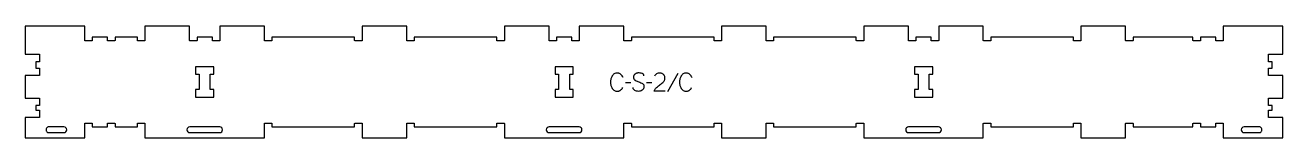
# Model space of a CAD drawing. Extents: x 0 to 2100, y 0 to 186.
import ezdxf

# ---------------------------------------------------------------- set-up
doc = ezdxf.new("R2010")
doc.units = 0
for name, color, linetype in [('1_ANYTOOL_1MMDEEP_LABELS_S', 2, 'CONTINUOUS'), ('3_ANYTOOL_CUTTHROUGH_INSID', 4, 'CONTINUOUS'), ('4_ANYTOOL_CUTTHROUGH_OUTSI', 5, 'CONTINUOUS')]:
    doc.layers.add(name, color=color, linetype=linetype)

msp = doc.modelspace()

# ---------------------------------------------------------------- linework, layer by layer
at = {"layer": '1_ANYTOOL_1MMDEEP_LABELS_S'}
for p, q in [((1089.665212, 107.01994), (1072.479497, 76.248511)), ((1010.808069, 91.377083), (1002.022354, 91.291368)), ((1045.865212, 91.377083), (1037.079497, 91.291368))]:
    msp.add_line(p, q, dxfattribs=at)
for points in [[(998.165212, 99.991368, 0.059291), (996.629051, 102.920785, 0.066881), (994.415212, 105.36994, 0.04529), (993.098226, 106.293817, 0.046757), (991.634854, 106.961011, 0.04633), (989.994942, 107.365343, 0.037303), (988.308069, 107.491368, 0.054828), (985.802428, 107.215783, 0.073548), (983.459854, 106.318154, 0.073729), (981.490532, 104.789921, 0.056205), (979.972354, 102.798511, 0.033355), (978.751185, 100.408635, 0.034965), (977.866997, 97.875297, 0.034911), (977.33697, 95.20729, 0.031589), (977.165212, 92.491368, 0.032085), (977.339715, 89.77474, 0.035383), (977.877712, 87.10744, 0.035431), (978.7762, 84.572283, 0.033598), (980.015212, 82.184225, 0.058628), (981.577413, 80.18334, 0.073381), (983.59914, 78.664583, 0.072539), (986.045113, 77.763529, 0.05208), (988.650926, 77.491368, 0.033243), (990.092301, 77.587305, 0.042283), (991.500926, 77.898511, 0.042766), (992.743622, 78.4056, 0.044269), (993.879497, 79.11994, 0.055485), (995.891292, 81.034841, 0.045948), (997.479497, 83.31994)], [(1033.050926, 102.905654, 0.071867), (1032.857812, 104.242261, 0.100684), (1032.231283, 105.423511, 0.047558), (1031.756729, 105.899962, 0.038563), (1031.206729, 106.28869, 0.037928), (1030.509542, 106.636158, 0.026634), (1029.772354, 106.891368, 0.028461), (1026.749021, 107.577351, 0.041577), (1023.665212, 107.834225, 0.036938), (1022.162852, 107.723086, 0.041531), (1020.697354, 107.378868, 0.041583), (1019.319977, 106.80166, 0.038125), (1018.050926, 106.012797, 0.057611), (1016.980773, 105.020893, 0.065808), (1016.18664, 103.800297, 0.06469), (1015.709144, 102.340742, 0.046778), (1015.565212, 100.805654, 0.052235), (1015.727567, 99.255812, 0.075448), (1016.272354, 97.805654, 0.076671), (1017.188446, 96.632601, 0.061023), (1018.393783, 95.748511, 0.021951), (1021.422637, 94.221165, 0.018213), (1024.565212, 92.941368, -0.02405), (1027.666696, 91.635906, -0.02981), (1030.608069, 90.005654, -0.068439), (1031.74937, 89.039723, -0.079282), (1032.558069, 87.787797, -0.076308), (1032.983068, 86.209115, -0.047772), (1033.008069, 84.562797, -0.046243), (1032.714834, 82.881837, -0.06359), (1032.065212, 81.311011, -0.064671), (1031.092388, 80.026822, -0.057073), (1029.83664, 79.012797, -0.067522), (1026.868332, 77.649886, -0.070793), (1023.643783, 77.148511, -0.064027), (1020.504768, 77.511026, -0.070447), (1017.579497, 78.691368, -0.054374), (1016.42108, 79.541001, -0.074742), (1015.522354, 80.652083, -0.075199), (1014.999347, 81.958461, -0.057737), (1014.83664, 83.362797)], [(1068.450926, 77.534225), (1050.150926, 77.577083, -0.034491), (1050.813704, 79.324415, -0.037732), (1051.720569, 80.95744, -0.037744), (1052.859863, 82.432076, -0.03482), (1054.200926, 83.727083, -0.00859), (1057.160151, 86.125665, -0.008791), (1060.200926, 88.41994, 0.020588), (1063.020214, 90.653382, 0.025206), (1065.622354, 93.134225, 0.046908), (1066.642949, 94.435467, 0.051091), (1067.390212, 95.909225, 0.050722), (1067.838944, 97.5574, 0.041139), (1067.979497, 99.262797, 0.039396), (1067.836852, 101.070383, 0.058519), (1067.347354, 102.809225, 0.060358), (1066.556797, 104.216341, 0.061397), (1065.450926, 105.391368, 0.048006), (1064.094969, 106.313328, 0.045901), (1062.590212, 106.966368, 0.045216), (1060.85015, 107.368928, 0.034258), (1059.065212, 107.491368, 0.055622), (1056.430641, 107.197381, 0.079896), (1053.98664, 106.216368, 0.080617), (1052.017253, 104.550668, 0.060287), (1050.579497, 102.391368)], [(1113.279497, 99.991368, 0.059291), (1111.743336, 102.920785, 0.066881), (1109.529497, 105.36994, 0.04529), (1108.212512, 106.293817, 0.046757), (1106.74914, 106.961011, 0.04633), (1105.109228, 107.365343, 0.037303), (1103.422354, 107.491368, 0.054828), (1100.916714, 107.215783, 0.073548), (1098.57414, 106.318154, 0.073729), (1096.604818, 104.789921, 0.056205), (1095.08664, 102.798511, 0.033355), (1093.865471, 100.408635, 0.034965), (1092.981283, 97.875297, 0.034911), (1092.451255, 95.20729, 0.031589), (1092.279497, 92.491368, 0.032085), (1092.454, 89.77474, 0.035383), (1092.991997, 87.10744, 0.035431), (1093.890486, 84.572283, 0.033598), (1095.129497, 82.184225, 0.058628), (1096.691698, 80.18334, 0.073381), (1098.713426, 78.664583, 0.072539), (1101.159399, 77.763529, 0.05208), (1103.765212, 77.491368, 0.033243), (1105.206586, 77.587305, 0.042283), (1106.615212, 77.898511, 0.042766), (1107.857908, 78.4056, 0.044269), (1108.993783, 79.11994, 0.055485), (1111.005578, 81.034841, 0.045948), (1112.593783, 83.31994)]]:
    msp.add_lwpolyline(points, format="xyb", dxfattribs=at)
at = {"layer": '3_ANYTOOL_CUTTHROUGH_INSID'}
for points in [[(290.5, 105.544253), (290.5, 80.044253), (284.5, 80.044253), (284.5, 67.544253), (315, 67.544253), (315, 80.044253), (309, 80.044253), (309, 105.544253), (315, 105.544253), (315, 118.044253), (284.5, 118.044253), (284.5, 105.544253)], [(890.5, 105.544253), (890.5, 80.044253), (884.5, 80.044253), (884.5, 67.544253), (915, 67.544253), (915, 80.044253), (909, 80.044253), (909, 105.544253), (915, 105.544253), (915, 118.044253), (884.5, 118.044253), (884.5, 105.544253)], [(1490.5, 105.544253), (1490.5, 80.044253), (1484.5, 80.044253), (1484.5, 67.544253), (1515, 67.544253), (1515, 80.044253), (1509, 80.044253), (1509, 105.544253), (1515, 105.544253), (1515, 118.044253), (1484.5, 118.044253), (1484.5, 105.544253)]]:
    msp.add_lwpolyline(points, close=True, dxfattribs=at)
for points in [[(64.75, 8.5, 1), (64.75, 18), (39.009651, 18, 0.12263), (37.35456, 17.587875, 0.106401), (36.040385, 16.480762, 0.09127), (35.253336, 14.956608, 0.148392), (35.253336, 11.543392, 0.09127), (36.040385, 10.019238, 0.106401), (37.35456, 8.912125, 0.12263), (39.009651, 8.5)], [(274.75, 8.5), (324.75, 8.5, 1), (324.75, 18), (274.75, 18, 1)], [(874.75, 8.5), (924.75, 8.5, 1), (924.75, 18), (874.75, 18, 1)], [(1474.75, 8.5), (1524.75, 8.5, 1), (1524.75, 18), (1474.75, 18, 1)], [(2034.75, 8.5), (2060.490349, 8.5, 0.12263), (2062.14544, 8.912125, 0.106401), (2063.459615, 10.019238, 0.09127), (2064.246664, 11.543392, 0.148392), (2064.246664, 14.956608, 0.09127), (2063.459615, 16.480762, 0.106401), (2062.14544, 17.587875, 0.12263), (2060.490349, 18), (2034.75, 18, 1)]]:
    msp.add_lwpolyline(points, format="xyb", close=True, dxfattribs=at)
at = {"layer": '4_ANYTOOL_CUTTHROUGH_OUTSI'}
msp.add_lwpolyline([(0, 185.5), (0, 139), (23.75, 139, -0.414214), (24, 138.75), (24, 126.75, -0.414214), (23.75, 126.5), (18, 126.5), (18, 116), (23.75, 116, -0.414214), (24, 115.75), (24, 103.75, -0.414214), (23.75, 103.5), (0, 103.5), (0, 66.089), (23.75, 66.089, -0.414214), (24, 65.839), (24, 53.839, -0.414214), (23.75, 53.589), (18, 53.589), (18, 46), (23.75, 46, -0.414214), (24, 45.75), (24, 33.75, -0.414214), (23.75, 33.5), (0, 33.5), (0, 0), (99.5, 0), (99.5, 23.75, -0.414214), (99.75, 24), (111.75, 24, -0.414214), (112, 23.75), (112, 18), (137.5, 18), (137.5, 23.75, -0.414214), (137.75, 24), (149.75, 24, -0.414214), (150, 23.75), (150, 18), (187.5, 18), (187.5, 23.75, -0.414214), (187.75, 24), (199.75, 24, -0.414214), (200, 23.75), (200, 0), (399.5, 0), (399.5, 23.75, -0.414214), (399.75, 24), (411.75, 24, -0.414214), (412, 23.75), (412, 18), (550, 18), (550, 23.75, -0.414214), (550.25, 24), (562.25, 24, -0.414214), (562.5, 23.75), (562.5, 0), (637, 0), (637, 23.75, -0.414214), (637.25, 24), (649.25, 24, -0.414214), (649.5, 23.75), (649.5, 18), (787.5, 18), (787.5, 23.75, -0.414214), (787.75, 24), (799.75, 24, -0.414214), (800, 23.75), (800, 0), (999.5, 0), (999.5, 23.75, -0.414214), (999.75, 24), (1011.75, 24, -0.414214), (1012, 23.75), (1012, 18), (1150, 18), (1150, 23.75, -0.414214), (1150.25, 24), (1162.25, 24, -0.414214), (1162.5, 23.75), (1162.5, 0), (1237, 0), (1237, 23.75, -0.414214), (1237.25, 24), (1249.25, 24, -0.414214), (1249.5, 23.75), (1249.5, 18), (1387.5, 18), (1387.5, 23.75, -0.414214), (1387.75, 24), (1399.75, 24, -0.414214), (1400, 23.75), (1400, 0), (1599.5, 0), (1599.5, 23.75, -0.414214), (1599.75, 24), (1611.75, 24, -0.414214), (1612, 23.75), (1612, 18), (1750, 18), (1750, 23.75, -0.414214), (1750.25, 24), (1762.25, 24, -0.414214), (1762.5, 23.75), (1762.5, 0), (1837, 0), (1837, 23.75, -0.414214), (1837.25, 24), (1849.25, 24, -0.414214), (1849.5, 23.75), (1849.5, 18), (1949.5, 18), (1949.5, 23.75, -0.414214), (1949.75, 24), (1961.75, 24, -0.414214), (1962, 23.75), (1962, 18), (1987.5, 18), (1987.5, 23.75, -0.414214), (1987.75, 24), (1999.75, 24, -0.414214), (2000, 23.75), (2000, 0), (2099.5, 0), (2099.5, 33.5), (2075.75, 33.5, -0.414214), (2075.5, 33.75), (2075.5, 45.75, -0.414214), (2075.75, 46), (2081.5, 46), (2081.5, 53.589), (2075.75, 53.589, -0.414214), (2075.5, 53.839), (2075.5, 65.839, -0.414214), (2075.75, 66.089), (2099.5, 66.089), (2099.5, 103.5), (2075.75, 103.5, -0.414214), (2075.5, 103.75), (2075.5, 115.75, -0.414214), (2075.75, 116), (2081.5, 116), (2081.5, 126.5), (2075.75, 126.5, -0.414214), (2075.5, 126.75), (2075.5, 138.75, -0.414214), (2075.75, 139), (2099.5, 139), (2099.5, 185.5), (2000, 185.5), (2000, 161.75, -0.414214), (1999.75, 161.5), (1987.75, 161.5, -0.414214), (1987.5, 161.75), (1987.5, 167.5), (1962, 167.5), (1962, 161.75, -0.414214), (1961.75, 161.5), (1949.75, 161.5, -0.414214), (1949.5, 161.75), (1949.5, 167.5), (1849.5, 167.5), (1849.5, 161.75, -0.414214), (1849.25, 161.5), (1837.25, 161.5, -0.414214), (1837, 161.75), (1837, 185.5), (1762.5, 185.5), (1762.5, 161.75, -0.414214), (1762.25, 161.5), (1750.25, 161.5, -0.414214), (1750, 161.75), (1750, 167.5), (1612, 167.5), (1612, 161.75, -0.414214), (1611.75, 161.5), (1599.75, 161.5, -0.414214), (1599.5, 161.75), (1599.5, 185.5), (1525, 185.5), (1525, 161.75, -0.414214), (1524.75, 161.5), (1512.75, 161.5, -0.414214), (1512.5, 161.75), (1512.5, 167.5), (1487, 167.5), (1487, 161.75, -0.414214), (1486.75, 161.5), (1474.75, 161.5, -0.414214), (1474.5, 161.75), (1474.5, 185.5), (1400, 185.5), (1400, 161.75, -0.414214), (1399.75, 161.5), (1387.75, 161.5, -0.414214), (1387.5, 161.75), (1387.5, 167.5), (1249.5, 167.5), (1249.5, 161.75, -0.414214), (1249.25, 161.5), (1237.25, 161.5, -0.414214), (1237, 161.75), (1237, 185.5), (1162.5, 185.5), (1162.5, 161.75, -0.414214), (1162.25, 161.5), (1150.25, 161.5, -0.414214), (1150, 161.75), (1150, 167.5), (1012, 167.5), (1012, 161.75, -0.414214), (1011.75, 161.5), (999.75, 161.5, -0.414214), (999.5, 161.75), (999.5, 185.5), (925, 185.5), (925, 161.75, -0.414214), (924.75, 161.5), (912.75, 161.5, -0.414214), (912.5, 161.75), (912.5, 167.5), (887, 167.5), (887, 161.75, -0.414214), (886.75, 161.5), (874.75, 161.5, -0.414214), (874.5, 161.75), (874.5, 185.5), (800, 185.5), (800, 161.75, -0.414214), (799.75, 161.5), (787.75, 161.5, -0.414214), (787.5, 161.75), (787.5, 167.5), (649.5, 167.5), (649.5, 161.75, -0.414214), (649.25, 161.5), (637.25, 161.5, -0.414214), (637, 161.75), (637, 185.5), (562.5, 185.5), (562.5, 161.75, -0.414214), (562.25, 161.5), (550.25, 161.5, -0.414214), (550, 161.75), (550, 167.5), (412, 167.5), (412, 161.75, -0.414214), (411.75, 161.5), (399.75, 161.5, -0.414214), (399.5, 161.75), (399.5, 185.5), (325, 185.5), (325, 161.75, -0.414214), (324.75, 161.5), (312.75, 161.5, -0.414214), (312.5, 161.75), (312.5, 167.5), (287, 167.5), (287, 161.75, -0.414214), (286.75, 161.5), (274.75, 161.5, -0.414214), (274.5, 161.75), (274.5, 185.5), (200, 185.5), (200, 161.75, -0.414214), (199.75, 161.5), (187.75, 161.5, -0.414214), (187.5, 161.75), (187.5, 167.5), (150, 167.5), (150, 161.75, -0.414214), (149.75, 161.5), (137.75, 161.5, -0.414214), (137.5, 161.75), (137.5, 167.5), (112, 167.5), (112, 161.75, -0.414214), (111.75, 161.5), (99.75, 161.5, -0.414214), (99.5, 161.75), (99.5, 185.5)], format="xyb", close=True, dxfattribs=at)

doc.saveas('drawing.dxf')
